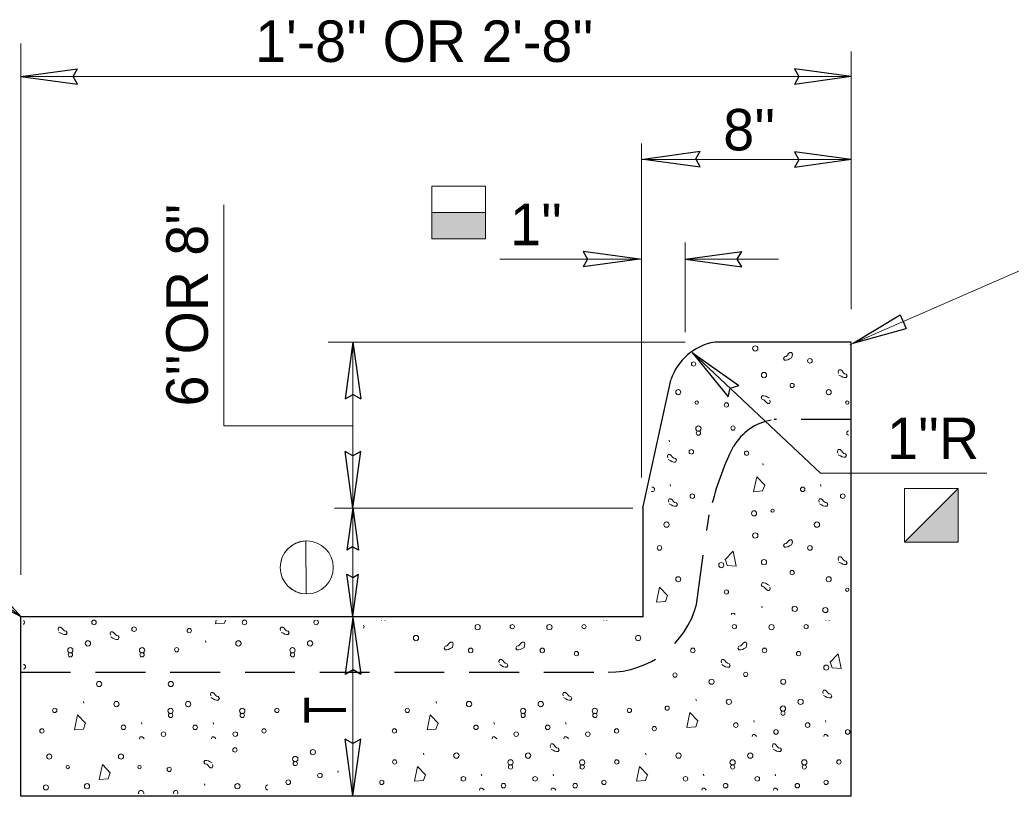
# Model space of a CAD drawing. Extents: x 85 to 536, y -19 to 324.
# Drawn here: x 149.08 to 184.9, y 21.09 to 49.14 of the extents above; entities that cross this region are included whole.
import ezdxf

# ---------------------------------------------------------------- set-up
doc = ezdxf.new("R2010")
doc.units = 0
doc.header["$LTSCALE"] = 0.6
doc.linetypes.add('LONG_DASHED', pattern=[7.5, 6, -1.5])
doc.linetypes.add('MEDIUM_DASHED', pattern=[4.5, 3, -1.5])
doc.layers.add('1', color=7, linetype='Continuous', lineweight=13)

msp = doc.modelspace()

# ---------------------------------------------------------------- hatches: boundary and pattern name
at = {"layer": '1'}
for points in [[(163.9682, 41.2264), (165.9073, 41.2264), (165.9073, 42.1749), (163.9682, 42.1749)], [(181.0482, 30.2646), (182.9906, 32.207), (182.9906, 30.2646)]]:
    msp.add_hatch(color=256, dxfattribs=at).paths.add_polyline_path(points)

# ---------------------------------------------------------------- linework, layer by layer
for p, q in [((149.121, 29.0892), (149.121, 48.2892)), ((179.121, 38.6892), (179.121, 47.9945)), ((149.121, 47.0892), (179.121, 47.0892)), ((171.5443, 32.6058), (171.5443, 44.6655)), ((179.121, 44.0892), (171.5443, 44.0892)), ((165.9073, 42.1749), (165.4301, 42.1749)), ((173.121, 41.0892), (173.121, 37.8506)), ((171.5443, 40.4892), (166.425, 40.4892)), ((173.121, 40.4892), (176.4916, 40.4892)), ((173.119, 37.4892), (160.2259, 37.4892)), ((161.121, 37.4892), (161.121, 31.4958)), ((178.0178, 32.7612), (173.373, 37.1172)), ((178.0178, 32.7612), (184.0206, 32.7612)), ((171.234, 31.4892), (160.4521, 31.4892)), ((161.1131, 27.5786), (161.1131, 31.5045)), ((159.42, 30.307), (159.4302, 28.3915)), ((161.121, 21.0972), (161.121, 27.544))]:
    msp.add_line(p, q, dxfattribs=at)
at = {"layer": '1', "lineweight": 25}
for p, q in [((149.1224, 47.0901), (151.166, 47.3709)), ((179.1196, 47.0883), (177.076, 47.3691)), ((149.122, 47.0891), (149.173, 47.0891)), ((149.1224, 47.0901), (151.166, 46.8093)), ((179.1196, 47.0883), (177.076, 46.8075)), ((179.12, 47.0893), (179.069, 47.0893)), ((171.6208, 44.108), (171.6718, 44.108)), ((171.6212, 44.109), (173.6648, 44.3898)), ((171.6212, 44.109), (173.6648, 43.8282)), ((179.1196, 44.0883), (177.076, 44.3691)), ((179.1196, 44.0883), (177.076, 43.8075)), ((179.12, 44.0893), (179.069, 44.0893)), ((171.4793, 40.4883), (169.4357, 40.7691)), ((171.4793, 40.4883), (169.4357, 40.2075)), ((171.4797, 40.4893), (171.4287, 40.4893)), ((173.122, 40.4891), (173.173, 40.4891)), ((173.1224, 40.4901), (175.166, 40.7709)), ((173.1224, 40.4901), (175.166, 40.2093)), ((179.1962, 37.4506), (180.8891, 38.4841)), ((180.8891, 38.4841), (181.1051, 37.9892)), ((179.1962, 37.4506), (181.1051, 37.9892)), ((161.1219, 37.4878), (160.8411, 35.4442)), ((161.1209, 37.4882), (161.1209, 37.4372)), ((161.1219, 37.4878), (161.4027, 35.4442)), ((179.121, 37.4892), (174.201, 37.4892)), ((179.121, 21.0852), (179.121, 37.4772)), ((173.3737, 37.1164), (173.4109, 37.0816)), ((173.3747, 37.1169), (174.6732, 35.5141)), ((173.3747, 37.1169), (175.0574, 35.9237)), ((171.597, 31.4892), (172.605, 36.1212)), ((161.1201, 31.4972), (160.8393, 33.5408)), ((161.1201, 31.4972), (161.4009, 33.5408)), ((161.1211, 31.4968), (161.1211, 31.5478)), ((161.1123, 31.5042), (160.9017, 29.9715)), ((161.1123, 31.5042), (161.3229, 29.9715)), ((171.597, 31.4892), (171.597, 27.5532)), ((161.1138, 27.5789), (160.9032, 29.1116)), ((161.1138, 27.5789), (161.3244, 29.1116)), ((149.133, 27.5652), (148.3228, 28.4425)), ((149.121, 21.0852), (149.121, 27.5652)), ((171.597, 27.5652), (149.133, 27.5652)), ((161.1219, 27.5426), (160.8411, 25.499)), ((161.1209, 27.543), (161.1209, 27.492)), ((161.1219, 27.5426), (161.4027, 25.499)), ((161.1201, 21.0986), (160.8393, 23.1422)), ((161.1201, 21.0986), (161.4009, 23.1422)), ((161.1211, 21.0982), (161.1211, 21.1492)), ((179.121, 21.0852), (149.121, 21.0852))]:
    msp.add_line(p, q, dxfattribs=at)
at = {"layer": '1', "linetype": 'MEDIUM_DASHED', "lineweight": 25}
for p, q in [((179.121, 34.6932), (176.3383, 34.6932)), ((174.705, 33.3852), (174.8727, 33.7213)), ((173.529, 28.0092), (173.985, 31.2492)), ((149.121, 25.5612), (170.4086, 25.5612))]:
    msp.add_line(p, q, dxfattribs=at)
at = {"layer": '1', "lineweight": 25}
for points in [[(151.166, 46.8093), (151.0079, 47.093), (151.166, 47.3709)], [(177.076, 47.3691), (177.2341, 47.0854), (177.076, 46.8075)], [(173.6648, 43.8282), (173.5067, 44.1119), (173.6648, 44.3898)], [(177.076, 44.3691), (177.2341, 44.0854), (177.076, 43.8075)], [(169.4357, 40.7691), (169.5938, 40.4854), (169.4357, 40.2075)], [(175.166, 40.2093), (175.0079, 40.493), (175.166, 40.7709)], [(174.6732, 35.5141), (174.752, 35.8292), (175.0574, 35.9237)], [(160.8411, 35.4442), (161.1248, 35.6023), (161.4027, 35.4442)], [(161.4009, 33.5408), (161.1172, 33.3827), (160.8393, 33.5408)], [(161.3229, 29.9715), (161.1102, 30.0901), (160.9017, 29.9715)], [(160.9032, 29.1116), (161.116, 28.993), (161.3244, 29.1116)], [(149.133, 27.5652), (148.0783, 28.1165), (148.3228, 28.4425)], [(160.8411, 25.499), (161.1248, 25.6571), (161.4027, 25.499)], [(161.4009, 23.1422), (161.1172, 22.9841), (160.8393, 23.1422)]]:
    msp.add_lwpolyline(points, dxfattribs=at)
at = {"layer": '1'}
for points in [[(149.133, 27.5652), (144.3342, 31.1643), (144.3342, 45.4445)], [(161.121, 34.4652), (156.453, 34.4652), (156.453, 42.4512)], [(197.2036, 27.5652), (187.2188, 40.9504), (179.0782, 37.3973)], [(176.9715, 36.9267), (176.8967, 36.8893), (176.8343, 36.8519), (176.7719, 36.8393), (176.7095, 36.8393), (176.6721, 36.9017), (176.7095, 36.9641), (176.7719, 36.9767), (176.8217, 37.0265), (176.8593, 37.0765), (176.9091, 37.1139), (176.9715, 37.1139), (176.9965, 37.0515), (176.9841, 36.9891)], [(176.9851, 36.9867), (176.9701, 36.9281), (176.9683, 36.9265)], [(178.6803, 36.3011), (178.7551, 36.2637), (178.8175, 36.2263), (178.8799, 36.2137), (178.9423, 36.2137), (178.9797, 36.2761), (178.9423, 36.3385), (178.8799, 36.3511), (178.8301, 36.4009), (178.7925, 36.4509), (178.7427, 36.4883), (178.6803, 36.4883), (178.6553, 36.4259), (178.6677, 36.3635)], [(176.1697, 35.4625), (176.0949, 35.4999), (176.0325, 35.5373), (175.9701, 35.5499), (175.9077, 35.5499), (175.8703, 35.4875), (175.9077, 35.4251), (175.9701, 35.4125), (176.0199, 35.3627), (176.0575, 35.3127), (176.1073, 35.2753), (176.1697, 35.2753), (176.1947, 35.3377), (176.1823, 35.4001)], [(172.5469, 33.9445), (172.5619, 33.8859), (172.5637, 33.8843)], [(172.5089, 33.2481), (172.5837, 33.2107), (172.6461, 33.1733), (172.7085, 33.1607), (172.7709, 33.1607), (172.8083, 33.2231), (172.7709, 33.2855), (172.7085, 33.2981), (172.6587, 33.3479), (172.6211, 33.3979), (172.5713, 33.4353), (172.5089, 33.4353), (172.4839, 33.3729), (172.4963, 33.3105)], [(178.6561, 33.4195), (178.7309, 33.3821), (178.7933, 33.3447), (178.8557, 33.3321), (178.9181, 33.3321), (178.9555, 33.3945), (178.9181, 33.4569), (178.8557, 33.4695), (178.8059, 33.5193), (178.7683, 33.5693), (178.7185, 33.6067), (178.6561, 33.6067), (178.6311, 33.5443), (178.6435, 33.4819)], [(175.9425, 33.0455), (175.9275, 33.1041), (175.9257, 33.1057)], [(176.0097, 32.3131), (175.7101, 32.6249), (175.5979, 32.0883), (175.9223, 32.1133), (175.9847, 32.3005)], [(172.5813, 32.3441), (172.5963, 32.2855), (172.5981, 32.2839)], [(178.0161, 32.3441), (178.0311, 32.2855), (178.0329, 32.2839)], [(172.5433, 31.6477), (172.6181, 31.6103), (172.6805, 31.5729), (172.7429, 31.5603), (172.8053, 31.5603), (172.8427, 31.6227), (172.8053, 31.6851), (172.7429, 31.6977), (172.6931, 31.7475), (172.6555, 31.7975), (172.6057, 31.8349), (172.5433, 31.8349), (172.5183, 31.7725), (172.5307, 31.7101)], [(177.9781, 31.6477), (178.0529, 31.6103), (178.1153, 31.5729), (178.1777, 31.5603), (178.2401, 31.5603), (178.2775, 31.6227), (178.2401, 31.6851), (178.1777, 31.6977), (178.1279, 31.7475), (178.0903, 31.7975), (178.0405, 31.8349), (177.9781, 31.8349), (177.9531, 31.7725), (177.9655, 31.7101)], [(176.9715, 30.1665), (176.8967, 30.1291), (176.8343, 30.0917), (176.7719, 30.0791), (176.7095, 30.0791), (176.6721, 30.1415), (176.7095, 30.2039), (176.7719, 30.2165), (176.8217, 30.2663), (176.8593, 30.3163), (176.9091, 30.3537), (176.9715, 30.3537), (176.9965, 30.2913), (176.9841, 30.2289)], [(176.9851, 30.2265), (176.9701, 30.1679), (176.9683, 30.1663)], [(174.5531, 29.6241), (174.8527, 29.9359), (174.9649, 29.3993), (174.6405, 29.4243), (174.5781, 29.6115)], [(178.6803, 29.5409), (178.7551, 29.5035), (178.8175, 29.4661), (178.8799, 29.4535), (178.9423, 29.4535), (178.9797, 29.5159), (178.9423, 29.5783), (178.8799, 29.5909), (178.8301, 29.6407), (178.7925, 29.6907), (178.7427, 29.7281), (178.6803, 29.7281), (178.6553, 29.6657), (178.6677, 29.6033)], [(176.1697, 28.7023), (176.0949, 28.7397), (176.0325, 28.7771), (175.9701, 28.7897), (175.9077, 28.7897), (175.8703, 28.7273), (175.9077, 28.6649), (175.9701, 28.6523), (176.0199, 28.6025), (176.0575, 28.5525), (176.1073, 28.5151), (176.1697, 28.5151), (176.1947, 28.5775), (176.1823, 28.6399)], [(172.5013, 28.3227), (172.2017, 28.6345), (172.0895, 28.0979), (172.4139, 28.1229), (172.4763, 28.3101)], [(175.9081, 27.8857), (175.8931, 27.9443), (175.8913, 27.9459)], [(156.1798, 27.4506), (156.1511, 27.3133), (156.4755, 27.3383), (156.5127, 27.45)], [(150.4953, 27.0097), (150.5701, 26.9723), (150.6325, 26.9349), (150.6949, 26.9223), (150.7573, 26.9223), (150.7947, 26.9847), (150.7573, 27.0471), (150.6949, 27.0597), (150.6451, 27.1095), (150.6075, 27.1595), (150.5577, 27.1969), (150.4953, 27.1969), (150.4703, 27.1345), (150.4827, 27.0721)], [(152.3741, 26.8383), (152.4489, 26.8009), (152.5113, 26.7635), (152.5737, 26.7509), (152.6361, 26.7509), (152.6735, 26.8133), (152.6361, 26.8757), (152.5737, 26.8883), (152.5239, 26.9381), (152.4863, 26.9881), (152.4365, 27.0255), (152.3741, 27.0255), (152.3491, 26.9631), (152.3615, 26.9007)], [(158.5213, 27.0097), (158.5961, 26.9723), (158.6585, 26.9349), (158.7209, 26.9223), (158.7833, 26.9223), (158.8207, 26.9847), (158.7833, 27.0471), (158.7209, 27.0597), (158.6711, 27.1095), (158.6335, 27.1595), (158.5837, 27.1969), (158.5213, 27.1969), (158.4963, 27.1345), (158.5087, 27.0721)], [(155.8077, 26.6357), (155.7927, 26.6943), (155.7909, 26.6959)], [(164.713, 26.463), (164.6382, 26.4256), (164.5758, 26.3882), (164.5134, 26.3756), (164.451, 26.3756), (164.4136, 26.438), (164.451, 26.5004), (164.5134, 26.513), (164.5632, 26.5628), (164.6008, 26.6128), (164.6506, 26.6502), (164.713, 26.6502), (164.738, 26.5878), (164.7256, 26.5254)], [(164.7266, 26.523), (164.7116, 26.4644), (164.7098, 26.4628)], [(167.3042, 26.463), (167.2294, 26.4256), (167.167, 26.3882), (167.1046, 26.3756), (167.0422, 26.3756), (167.0048, 26.438), (167.0422, 26.5004), (167.1046, 26.513), (167.1544, 26.5628), (167.192, 26.6128), (167.2418, 26.6502), (167.3042, 26.6502), (167.3292, 26.5878), (167.3168, 26.5254)], [(167.3178, 26.523), (167.3028, 26.4644), (167.301, 26.4628)], [(175.3302, 26.463), (175.2554, 26.4256), (175.193, 26.3882), (175.1306, 26.3756), (175.0682, 26.3756), (175.0308, 26.438), (175.0682, 26.5004), (175.1306, 26.513), (175.1804, 26.5628), (175.218, 26.6128), (175.2678, 26.6502), (175.3302, 26.6502), (175.3552, 26.5878), (175.3428, 26.5254)], [(175.3438, 26.523), (175.3288, 26.4644), (175.327, 26.4628)], [(178.3466, 25.9206), (178.6462, 26.2324), (178.7584, 25.6958), (178.434, 25.7208), (178.3716, 25.908)], [(166.4218, 25.8374), (166.4966, 25.8), (166.559, 25.7626), (166.6214, 25.75), (166.6838, 25.75), (166.7212, 25.8124), (166.6838, 25.8748), (166.6214, 25.8874), (166.5716, 25.9372), (166.534, 25.9872), (166.4842, 26.0246), (166.4218, 26.0246), (166.3968, 25.9622), (166.4092, 25.8998)], [(174.4478, 25.8374), (174.5226, 25.8), (174.585, 25.7626), (174.6474, 25.75), (174.7098, 25.75), (174.7472, 25.8124), (174.7098, 25.8748), (174.6474, 25.8874), (174.5976, 25.9372), (174.56, 25.9872), (174.5102, 26.0246), (174.4478, 26.0246), (174.4228, 25.9622), (174.4352, 25.8998)], [(155.9945, 24.6457), (156.0693, 24.6083), (156.1317, 24.5709), (156.1941, 24.5583), (156.2565, 24.5583), (156.2939, 24.6207), (156.2565, 24.6831), (156.1941, 24.6957), (156.1443, 24.7455), (156.1067, 24.7955), (156.0569, 24.8329), (155.9945, 24.8329), (155.9695, 24.7705), (155.9819, 24.7081)], [(168.7334, 24.6457), (168.8082, 24.6083), (168.8706, 24.5709), (168.933, 24.5583), (168.9954, 24.5583), (169.0328, 24.6207), (168.9954, 24.6831), (168.933, 24.6957), (168.8832, 24.7455), (168.8456, 24.7955), (168.7958, 24.8329), (168.7334, 24.8329), (168.7084, 24.7705), (168.7208, 24.7081)], [(178.1222, 24.7284), (178.197, 24.691), (178.2594, 24.6536), (178.3218, 24.641), (178.3842, 24.641), (178.4216, 24.7034), (178.3842, 24.7658), (178.3218, 24.7784), (178.272, 24.8282), (178.2344, 24.8782), (178.1846, 24.9156), (178.1222, 24.9156), (178.0972, 24.8532), (178.1096, 24.7908)], [(151.4021, 24.4431), (151.3871, 24.5017), (151.3853, 24.5033)], [(164.141, 24.4431), (164.126, 24.5017), (164.1242, 24.5033)], [(173.5298, 24.5258), (173.5148, 24.5844), (173.513, 24.586)], [(151.4693, 23.7107), (151.1697, 24.0225), (151.0575, 23.4859), (151.3819, 23.5109), (151.4443, 23.6981)], [(164.2082, 23.7107), (163.9086, 24.0225), (163.7964, 23.4859), (164.1208, 23.5109), (164.1832, 23.6981)], [(173.597, 23.7934), (173.2974, 24.1052), (173.1852, 23.5686), (173.5096, 23.5936), (173.572, 23.7808)], [(153.4757, 23.7417), (153.4907, 23.6831), (153.4925, 23.6815)], [(156.0669, 23.7417), (156.0819, 23.6831), (156.0837, 23.6815)], [(166.2146, 23.7417), (166.2296, 23.6831), (166.2314, 23.6815)], [(168.8058, 23.7417), (168.8208, 23.6831), (168.8226, 23.6815)], [(175.6034, 23.8244), (175.6184, 23.7658), (175.6202, 23.7642)], [(178.1946, 23.8244), (178.2096, 23.7658), (178.2114, 23.7642)], [(175.7047, 23.2418), (175.6776, 23.2778), (175.6278, 23.3152), (175.5654, 23.3152), (175.5404, 23.2528), (175.5426, 23.2418)], [(178.2959, 23.2418), (178.2688, 23.2778), (178.219, 23.3152), (178.1566, 23.3152), (178.1316, 23.2528), (178.1338, 23.2418)], [(153.577, 23.1591), (153.5499, 23.1951), (153.5001, 23.2325), (153.4377, 23.2325), (153.4127, 23.1701), (153.4149, 23.1591)], [(156.1682, 23.1591), (156.1411, 23.1951), (156.0913, 23.2325), (156.0289, 23.2325), (156.0039, 23.1701), (156.0061, 23.1591)], [(166.3159, 23.1591), (166.2888, 23.1951), (166.239, 23.2325), (166.1766, 23.2325), (166.1516, 23.1701), (166.1538, 23.1591)], [(168.2764, 22.7844), (168.3512, 22.747), (168.4136, 22.7096), (168.476, 22.697), (168.5384, 22.697), (168.5758, 22.7594), (168.5384, 22.8218), (168.476, 22.8344), (168.4262, 22.8842), (168.3886, 22.9342), (168.3388, 22.9716), (168.2764, 22.9716), (168.2514, 22.9092), (168.2638, 22.8468)], [(168.9071, 23.1591), (168.88, 23.1951), (168.8302, 23.2325), (168.7678, 23.2325), (168.7428, 23.1701), (168.745, 23.1591)], [(176.3024, 22.7844), (176.3772, 22.747), (176.4396, 22.7096), (176.502, 22.697), (176.5644, 22.697), (176.6018, 22.7594), (176.5644, 22.8218), (176.502, 22.8344), (176.4522, 22.8842), (176.4146, 22.9342), (176.3648, 22.9716), (176.3024, 22.9716), (176.2774, 22.9092), (176.2898, 22.8468)], [(163.684, 22.5818), (163.669, 22.6404), (163.6672, 22.642)], [(171.71, 22.5818), (171.695, 22.6404), (171.6932, 22.642)], [(152.3665, 21.9129), (152.0669, 22.2247), (151.9547, 21.6881), (152.2791, 21.7131), (152.3415, 21.9003)], [(156.0349, 22.2925), (155.9601, 22.3299), (155.8977, 22.3673), (155.8353, 22.3799), (155.7729, 22.3799), (155.7355, 22.3175), (155.7729, 22.2551), (155.8353, 22.2425), (155.8851, 22.1927), (155.9227, 22.1427), (155.9725, 22.1053), (156.0349, 22.1053), (156.0599, 22.1677), (156.0475, 22.2301)], [(160.5731, 22.0044), (160.5881, 21.9458), (160.5899, 21.9442)], [(163.7512, 21.8494), (163.4516, 22.1612), (163.3394, 21.6246), (163.6638, 21.6496), (163.7262, 21.8368)], [(165.7576, 21.8804), (165.7726, 21.8218), (165.7744, 21.8202)], [(168.3488, 21.8804), (168.3638, 21.8218), (168.3656, 21.8202)], [(171.7772, 21.8494), (171.4776, 22.1612), (171.3654, 21.6246), (171.6898, 21.6496), (171.7522, 21.8368)], [(173.7836, 21.8804), (173.7986, 21.8218), (173.8004, 21.8202)], [(176.3748, 21.8804), (176.3898, 21.8218), (176.3916, 21.8202)], [(155.7733, 21.4759), (155.7583, 21.5345), (155.7565, 21.5361)], [(165.8589, 21.2978), (165.8318, 21.3338), (165.782, 21.3712), (165.7196, 21.3712), (165.6946, 21.3088), (165.6968, 21.2978)], [(168.4501, 21.2978), (168.423, 21.3338), (168.3732, 21.3712), (168.3108, 21.3712), (168.2858, 21.3088), (168.288, 21.2978)], [(173.8849, 21.2978), (173.8578, 21.3338), (173.808, 21.3712), (173.7456, 21.3712), (173.7206, 21.3088), (173.7228, 21.2978)], [(176.4761, 21.2978), (176.449, 21.3338), (176.3992, 21.3712), (176.3368, 21.3712), (176.3118, 21.3088), (176.314, 21.2978)]]:
    msp.add_lwpolyline(points, dxfattribs=at)
for points in [[(163.9682, 43.1232), (165.9073, 43.1232), (165.9073, 41.2264), (163.9682, 41.2264)], [(163.9682, 41.2264), (165.9073, 41.2264), (165.9073, 42.1749), (163.9682, 42.1749)], [(181.0482, 30.2646), (182.9906, 30.2646), (182.9906, 32.207), (181.0482, 32.207)]]:
    msp.add_lwpolyline(points, close=True, dxfattribs=at)
at = {"layer": '1', "linetype": 'LONG_DASHED'}
msp.add_lwpolyline([(181.0482, 30.2646), (182.9906, 32.207), (182.9906, 30.2646)], close=True, dxfattribs=at)
at = {"layer": '1'}
for centre, radius in [((175.6569, 37.2639), 0.0957), ((177.6319, 36.8167), 0.0826), ((173.4293, 36.7009), 0.0771), ((175.9719, 36.3015), 0.0957), ((176.9891, 35.9259), 0.0771), ((172.8749, 35.6849), 0.0924), ((178.3097, 35.6849), 0.0924), ((173.5435, 35.3053), 0.06), ((174.6159, 35.2237), 0.0771), ((173.6015, 34.3687), 0.0957), ((174.8525, 34.3855), 0.0771), ((173.6025, 34.2049), 0.0771), ((173.3483, 33.5279), 0.0826), ((175.3423, 33.4801), 0.0771), ((177.3693, 32.1741), 0.0826), ((173.3827, 31.9275), 0.0826), ((178.8175, 31.9275), 0.0826), ((175.6145, 31.3051), 0.0924), ((176.2809, 31.4021), 0.06), ((172.4503, 30.8973), 0.0957), ((177.8851, 30.8973), 0.0957), ((175.6569, 30.5037), 0.0957), ((159.4513, 29.3494), 0.9581), ((172.1971, 30.0565), 0.0826), ((177.6319, 30.0565), 0.0826), ((174.4289, 29.4341), 0.0924), ((175.9719, 29.5413), 0.0957), ((172.8749, 28.9247), 0.0924), ((176.9891, 29.1657), 0.0771), ((178.3097, 28.9247), 0.0924), ((174.6159, 28.4635), 0.0771), ((177.0817, 27.8551), 0.0957), ((178.1887, 27.8109), 0.0924), ((151.7653, 27.3647), 0.0826), ((157.2001, 27.3647), 0.0826), ((165.6266, 27.1938), 0.0957), ((166.8776, 27.2106), 0.0771), ((168.2178, 27.1938), 0.0957), ((169.4688, 27.2106), 0.0771), ((174.9036, 27.2106), 0.0771), ((176.2438, 27.1938), 0.0957), ((177.4948, 27.2106), 0.0771), ((153.2135, 27.1181), 0.0826), ((155.2075, 27.0703), 0.0771), ((163.3984, 26.8002), 0.0957), ((171.4244, 26.8002), 0.0957), ((151.5465, 26.6051), 0.0957), ((156.9813, 26.6051), 0.0957), ((159.5725, 26.6051), 0.0957), ((150.9099, 26.3585), 0.0957), ((150.9109, 26.1947), 0.0771), ((153.5011, 26.3585), 0.0957), ((153.5021, 26.1947), 0.0771), ((154.7521, 26.3753), 0.0771), ((158.9359, 26.3585), 0.0957), ((158.9369, 26.1947), 0.0771), ((165.3734, 26.353), 0.0826), ((167.9646, 26.353), 0.0826), ((169.1968, 26.2372), 0.0771), ((173.3994, 26.353), 0.0826), ((175.9906, 26.353), 0.0826), ((177.2228, 26.2372), 0.0771), ((178.2224, 25.7306), 0.0924), ((172.7566, 25.4622), 0.0771), ((175.3098, 25.4866), 0.0771), ((151.9495, 25.1385), 0.0924), ((154.5407, 25.1385), 0.0924), ((174.0772, 25.2212), 0.0924), ((176.6684, 25.2212), 0.0924), ((152.5757, 24.4125), 0.0957), ((155.1669, 24.4125), 0.0957), ((165.3146, 24.4125), 0.0957), ((167.9058, 24.4125), 0.0957), ((174.7034, 24.4952), 0.0957), ((177.2946, 24.4952), 0.0957), ((150.3465, 24.1827), 0.0771), ((154.5303, 24.1659), 0.0957), ((154.5313, 24.0021), 0.0771), ((157.1215, 24.1659), 0.0957), ((157.1225, 24.0021), 0.0771), ((158.3725, 24.1827), 0.0771), ((163.0854, 24.1827), 0.0771), ((167.2692, 24.1659), 0.0957), ((167.2702, 24.0021), 0.0771), ((169.8604, 24.1659), 0.0957), ((169.8614, 24.0021), 0.0771), ((171.1114, 24.1827), 0.0771), ((172.4742, 24.2654), 0.0771), ((176.658, 24.2486), 0.0957), ((176.659, 24.0848), 0.0771), ((152.8289, 23.5717), 0.0826), ((155.4201, 23.5717), 0.0826), ((165.5678, 23.5717), 0.0826), ((168.159, 23.5717), 0.0826), ((174.9566, 23.6544), 0.0826), ((177.5478, 23.6544), 0.0826), ((149.8817, 23.4451), 0.0771), ((154.2771, 23.3251), 0.0826), ((156.8683, 23.3251), 0.0826), ((157.9077, 23.4451), 0.0771), ((162.6206, 23.4451), 0.0771), ((167.016, 23.3251), 0.0826), ((169.6072, 23.3251), 0.0826), ((170.6466, 23.4451), 0.0771), ((172.0094, 23.5278), 0.0771), ((176.4048, 23.4078), 0.0826), ((178.996, 23.4078), 0.0826), ((150.1489, 22.5149), 0.0924), ((152.7401, 22.5149), 0.0924), ((156.8543, 22.7559), 0.0771), ((159.6731, 22.6752), 0.0957), ((164.8576, 22.5512), 0.0957), ((167.4488, 22.5512), 0.0957), ((172.8836, 22.5512), 0.0957), ((175.4748, 22.5512), 0.0957), ((159.0365, 22.4286), 0.0957), ((159.0375, 22.2648), 0.0771), ((162.6284, 22.3214), 0.0771), ((166.8122, 22.3046), 0.0957), ((166.8132, 22.1408), 0.0771), ((169.4034, 22.3046), 0.0957), ((169.4044, 22.1408), 0.0771), ((170.6544, 22.3214), 0.0771), ((174.8382, 22.3046), 0.0957), ((174.8392, 22.1408), 0.0771), ((177.4294, 22.3046), 0.0957), ((177.4304, 22.1408), 0.0771), ((178.6804, 22.3214), 0.0771), ((150.8175, 22.1353), 0.06), ((153.4087, 22.1353), 0.06), ((154.4811, 22.0537), 0.0771), ((159.9263, 21.8344), 0.0826), ((150.0279, 21.4011), 0.0924), ((151.5121, 21.4453), 0.0957), ((156.9469, 21.4453), 0.0957), ((158.7833, 21.5878), 0.0826), ((162.1636, 21.5838), 0.0771), ((165.1108, 21.7104), 0.0826), ((166.559, 21.4638), 0.0826), ((167.702, 21.7104), 0.0826), ((169.1502, 21.4638), 0.0826), ((170.1896, 21.5838), 0.0771), ((173.1368, 21.7104), 0.0826), ((174.585, 21.4638), 0.0826), ((175.728, 21.7104), 0.0826), ((177.1762, 21.4638), 0.0826), ((178.2156, 21.5838), 0.0771)]:
    msp.add_circle(centre, radius, dxfattribs=at)
for centre, radius, start, end in [((178.9783, 35.3053), 0.06, 2.50551, 357.49448), ((179.0373, 34.2049), 0.0771, 89.3309, 270.66909), ((171.9345, 32.1741), 0.0826, 237.15048, 96.93509), ((159.4513, 29.3495), 0.9581, 91.86875, 268.73818), ((178.9783, 28.5451), 0.06, 2.50551, 357.49448), ((174.8525, 27.6253), 0.0771, 20.28689, 158.4255), ((149.1741, 27.3647), 0.0826, 301.27078, 58.35925), ((159.7913, 27.3647), 0.0826, 106.1664, 73.62281), ((161.4428, 27.2106), 0.0771, 315.53133, 44.46866), ((162.2126, 27.452), 0.06, 188.53647, 202.55723), ((162.2126, 27.452), 0.06, 337.44276, 351.46353), ((170.2386, 27.452), 0.06, 188.53647, 202.55723), ((170.2386, 27.452), 0.06, 337.44276, 351.46353), ((178.2646, 27.452), 0.06, 188.53647, 202.55723), ((178.2646, 27.452), 0.06, 337.44276, 351.46353), ((149.2085, 25.7643), 0.0826, 272.25482, 87.37521), ((158.0539, 21.4011), 0.0924, 94.94567, 266.08926), ((153.4667, 21.1987), 0.0957, 346.08782, 193.91217), ((154.7177, 21.2155), 0.0771, 328.90817, 211.09183)]:
    msp.add_arc(centre, radius, start, end, dxfattribs=at)
at = {"layer": '1', "linetype": 'MEDIUM_DASHED', "lineweight": 25}
for centre, radius, start, end in [((176.577, 32.7371), 1.968, 99.99607, 149.99527), ((184.7503, 28.8821), 11.0133, 155.88805, 167.57807), ((170.337, 28.8732), 3.312, 270, 345.00099)]:
    msp.add_arc(centre, radius, start, end, dxfattribs=at)
at = {"layer": '1', "lineweight": 25}
msp.add_ellipse((174.513, 35.5211), major_axis=(2.0001, 0), ratio=0.997944, start_param=1.7322718, end_param=2.8320677, dxfattribs=at)

# ---------------------------------------------------------------- texts
at = {"layer": '1'}
for s, p in [("1'-8'' OR 2'-8''", (157.5907, 47.6167)), ("8''", (174.5003, 44.4202)), ("1''", (166.797, 40.9941)), ("1''R", (180.417, 33.2661))]:
    msp.add_text(s, height=1.5, dxfattribs=at).set_placement(p)
msp.add_text("6''OR 8''", height=1.5, rotation=90, dxfattribs=at).set_placement((155.8776, 35.1693))
at = {"layer": '1', "width": 0.8}
msp.add_text('T', height=1.5, rotation=90, dxfattribs=at).set_placement((160.8695, 23.7071))

doc.saveas('drawing.dxf')
